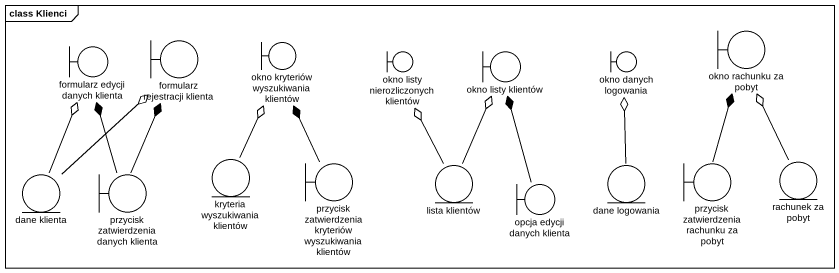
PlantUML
@startuml
mainframe class Klienci
boundary "formularz edycji danych klienta" as formularz_edycji_danych
boundary "formularz rejestracji klienta" as formularz_rejestracji
boundary "okno kryteriów wyszukiwania klientów" as okno_kryteriów_wyszukiwania
boundary "okno listy nierozliczonych klientów" as okno_listy_nierozliczonych
boundary "okno listy klientów" as okno_listy_klientów
boundary "okno danych logowania" as okno_danych_logowania
boundary "okno rachunku za pobyt" as okno_rachunku_za_pobyt
entity "dane klienta" as dane_klienta
boundary "przycisk zatwierdzenia danych klienta" as przycisk_zatwierdzenia
entity "kryteria wyszukiwania klientów" as kryteria_wyszukiwania
boundary "przycisk zatwierdzenia kryteriów wyszukiwania klientów" as przycisk_zatwierdzenia_2
entity "lista klientów" as lista_klientów
entity "dane logowania" as dane_logowania
boundary "przycisk zatwierdzenia rachunku za pobyt" as przycisk_zatwierdzenia_3
entity "rachunek za pobyt" as rachunek_za_pobyt
boundary "opcja edycji danych klienta" as opcja_edycji_danych_klienta
dane_klienta -up-o formularz_edycji_danych
dane_klienta -up-o formularz_rejestracji
przycisk_zatwierdzenia -up-* formularz_edycji_danych
przycisk_zatwierdzenia -up-* formularz_rejestracji
kryteria_wyszukiwania -up-o okno_kryteriów_wyszukiwania
przycisk_zatwierdzenia_2 -up-* okno_kryteriów_wyszukiwania
lista_klientów -up-o okno_listy_nierozliczonych
lista_klientów -up-o okno_listy_klientów
dane_logowania -up-o okno_danych_logowania
przycisk_zatwierdzenia_3 -up-* okno_rachunku_za_pobyt
rachunek_za_pobyt -up-o okno_rachunku_za_pobyt
opcja_edycji_danych_klienta -up-* okno_listy_klientów
@enduml
